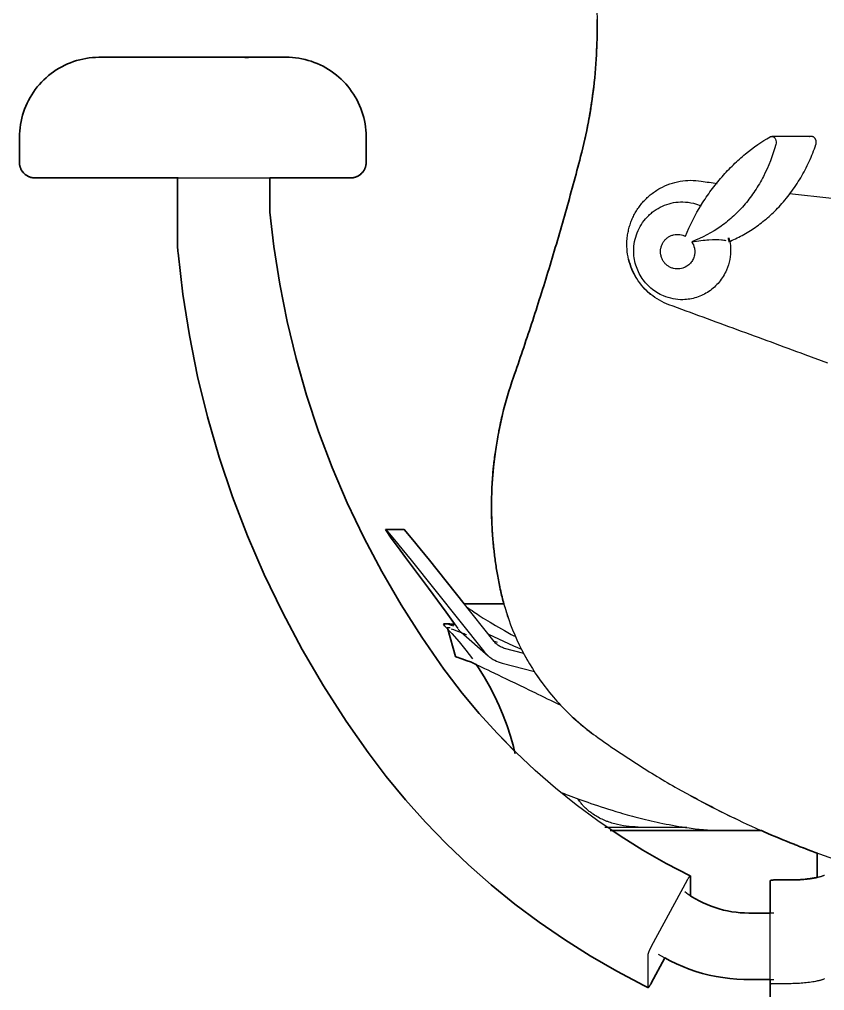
# Model space of a CAD drawing. Header units: millimetres. Extents: x 0 to 2114, y 0 to 2343.
# Drawn here: x 71.3 to 354.2, y 362.8 to 704.3 of the extents above; entities that cross this region are included whole.
import ezdxf

# ---------------------------------------------------------------- set-up
doc = ezdxf.new("R2010")
doc.units = ezdxf.units.MM
doc.layers.add('Blocks', color=7, linetype='Continuous')
doc.layers.add('Blocks$Inner', color=7, linetype='Continuous', lineweight=25, true_color=0x007f00)
doc.layers.add('Blocks$Outline', color=7, linetype='Continuous', lineweight=35, true_color=0xff3f3f)

# ---------------------------------------------------------------- blocks, each defined once
blk = doc.blocks.new('Mirra 2 Office Chair Back')
at = {"layer": 'Blocks$Inner'}
for p, q in [((147.1, 691.04), (147.06, 691.04)), ((349.48, 663.2), (335.65, 663.2)), ((355.3, 583.5), (347.43, 586.39)), ((241.75, 498.84), (227.53, 498.84)), ((222.53, 491.77), (220.73, 491.77)), ((226.45, 488.8), (235.95, 480.54)), ((248.54, 481.38), (241.75, 483.14)), ((277.04, 420.31), (305.84, 420.31)), ((351.56, 411.19), (351.56, 402.58)), ((305.89, 401.58), (293.29, 378.32)), ((307.05, 396.14), (307.05, 402.99)), ((335.12, 401.39), (335.12, 392.34)), ((336.39, 401.68), (341.87, 401.68)), ((292.12, 375.42), (292.12, 363.97)), ((341.87, 365.21), (336.39, 365.21))]:
    blk.add_line(p, q, dxfattribs=at)
for points in [[(114.44, 691.04), (110.48, 691.04), (107.11, 691.04), (104.35, 691.04), (102.2, 691.04), (100.66, 691.04), (99.74, 691.04), (99.43, 691.04), (99.13, 691.04), (98, 691), (96.88, 690.92), (95.76, 690.8), (94.64, 690.63), (93.54, 690.42), (92.44, 690.16), (91.35, 689.86), (90.28, 689.51), (89.22, 689.12), (88.18, 688.69), (87.16, 688.22), (86.15, 687.71), (85.17, 687.16), (84.21, 686.57), (83.27, 685.94), (82.36, 685.28), (81.48, 684.58), (80.62, 683.84), (79.8, 683.07), (79.01, 682.27), (78.25, 681.44), (77.52, 680.58), (76.83, 679.69), (76.18, 678.77), (75.56, 677.83), (74.98, 676.86), (74.44, 675.87), (73.94, 674.86), (73.48, 673.83), (73.06, 672.79), (72.68, 671.73), (72.35, 670.65), (72.06, 669.56), (71.82, 668.46), (71.61, 667.35), (71.46, 666.23), (71.34, 665.11), (71.28, 663.99), (71.25, 662.86), (71.25, 654.1), (71.25, 654.04), (71.26, 653.82), (71.28, 653.6), (71.3, 653.38), (71.33, 653.16), (71.38, 652.94), (71.43, 652.73), (71.49, 652.52), (71.55, 652.31), (71.63, 652.1), (71.71, 651.9), (71.8, 651.7), (71.9, 651.5), (72.01, 651.31), (72.13, 651.12), (72.25, 650.94), (72.38, 650.76), (72.52, 650.59), (72.66, 650.42), (72.81, 650.26), (72.97, 650.1), (73.13, 649.95), (73.3, 649.81), (73.47, 649.68), (73.65, 649.55), (73.84, 649.43), (74.03, 649.31), (74.22, 649.21), (74.42, 649.11), (74.62, 649.02), (74.82, 648.94), (75.03, 648.87), (75.24, 648.8), (75.45, 648.74), (75.67, 648.7), (75.89, 648.66), (76.11, 648.63), (76.32, 648.6), (76.54, 648.59), (76.78, 648.59), (77.23, 648.59), (78.33, 648.59), (80.08, 648.59), (82.48, 648.59), (84.78, 648.59)], [(76.76, 648.59), (77.09, 648.59), (78.07, 648.59), (79.7, 648.59), (80.53, 648.59), (80.8, 648.59), (81.13, 648.59), (81.54, 648.59), (82.01, 648.59), (82.55, 648.59), (83.16, 648.59), (83.83, 648.59), (84.57, 648.59), (85.36, 648.59), (86.22, 648.59), (87.14, 648.59), (88.11, 648.59), (89.15, 648.59), (90.24, 648.59), (91.38, 648.59), (92.57, 648.59), (93.81, 648.59), (95.1, 648.59), (96.44, 648.59), (97.82, 648.59), (99.24, 648.59), (100.7, 648.59), (102.2, 648.59), (103.73, 648.59), (105.29, 648.59), (106.51, 648.59), (110.47, 648.59), (114.48, 648.59), (118.55, 648.59), (122.67, 648.59), (126.83, 648.59), (131.03, 648.59), (135.25, 648.59), (139.49, 648.59), (143.3, 648.59), (144.99, 648.59), (146.68, 648.59), (148.37, 648.59), (150.05, 648.59), (151.73, 648.59), (153.39, 648.59), (155.04, 648.59), (156.68, 648.59), (158.3, 648.59), (159.9, 648.59), (161.47, 648.59), (163.02, 648.59), (164.54, 648.59), (166.03, 648.59), (167.49, 648.59), (168.91, 648.59), (170.29, 648.59), (171.64, 648.59), (172.94, 648.59), (174.19, 648.59), (175.41, 648.59), (176.57, 648.59), (177.68, 648.59), (178.74, 648.59), (179.75, 648.59), (180.7, 648.59), (181.6, 648.59), (182.44, 648.59), (183.22, 648.59), (183.94, 648.59), (184.59, 648.59), (185.19, 648.59), (185.72, 648.59), (186.18, 648.59), (186.58, 648.59), (186.92, 648.59), (187.19, 648.59), (187.39, 648.59), (187.52, 648.59), (187.6, 648.59), (187.65, 648.59), (187.88, 648.59), (188.1, 648.61), (188.31, 648.63), (188.53, 648.67), (188.75, 648.71), (188.96, 648.76), (189.18, 648.82), (189.39, 648.88), (189.59, 648.96), (189.8, 649.04), (190, 649.14), (190.19, 649.24), (190.39, 649.34), (190.57, 649.46), (190.76, 649.58), (190.93, 649.71), (191.11, 649.85), (191.27, 649.99), (191.44, 650.14), (191.59, 650.3), (191.74, 650.46), (191.88, 650.63), (192.02, 650.81), (192.14, 650.98), (192.26, 651.17), (192.38, 651.36), (192.48, 651.55), (192.58, 651.75), (192.67, 651.95), (192.75, 652.16), (192.83, 652.36), (192.89, 652.57), (192.95, 652.79), (193, 653), (193.04, 653.22), (193.07, 653.44), (193.09, 653.66), (193.1, 653.88), (193.11, 654.1), (193.11, 662.86), (193.11, 663.17), (193.07, 664.29), (192.99, 665.42), (192.87, 666.54), (192.7, 667.65), (192.48, 668.76), (192.23, 669.85), (191.92, 670.94), (191.58, 672.01), (191.19, 673.07), (190.76, 674.11), (190.29, 675.14), (189.78, 676.14), (189.23, 677.13), (188.64, 678.09), (188.01, 679.02), (187.35, 679.93), (186.65, 680.81), (185.91, 681.67), (185.14, 682.49), (184.34, 683.29), (183.51, 684.05), (182.65, 684.77), (181.76, 685.46), (180.84, 686.12), (179.9, 686.74), (178.93, 687.31), (177.94, 687.86), (176.93, 688.36), (175.9, 688.81), (174.86, 689.23), (173.79, 689.61), (172.72, 689.94), (171.63, 690.23), (170.53, 690.48), (169.42, 690.68), (168.3, 690.84), (167.18, 690.95), (166.06, 691.02), (164.93, 691.04), (164.87, 691.04), (164.79, 691.04), (164.68, 691.04), (164.54, 691.04), (164.37, 691.04), (164.17, 691.04), (163.93, 691.04), (163.67, 691.04), (163.38, 691.04), (163.06, 691.04), (162.72, 691.04), (162.34, 691.04), (161.94, 691.04), (161.51, 691.04), (161.05, 691.04), (160.57, 691.04), (160.07, 691.04), (159.54, 691.04), (158.99, 691.04), (158.42, 691.04), (157.82, 691.04), (157.21, 691.04), (156.58, 691.04), (155.93, 691.04), (155.26, 691.04), (154.58, 691.04), (153.88, 691.04), (153.17, 691.04), (152.44, 691.04), (151.71, 691.04), (150.96, 691.04), (150.21, 691.04), (149.44, 691.04), (148.67, 691.04), (147.9, 691.04), (147.13, 691.04), (147.06, 691.04), (146.98, 691.04), (146.88, 691.04), (146.76, 691.04), (146.61, 691.04), (146.43, 691.04), (146.23, 691.04), (146, 691.04), (145.75, 691.04), (145.48, 691.04), (145.18, 691.04), (144.86, 691.04), (144.52, 691.04)], [(151.62, 690.68), (150.5, 690.84), (149.38, 690.95), (148.26, 691.02), (147.13, 691.04), (146.34, 691.04), (145.56, 691.04), (144.77, 691.04), (144.4, 691.04), (141.05, 691.04), (137.71, 691.04), (134.38, 691.04), (131.08, 691.04), (127.81, 691.04), (124.57, 691.04), (121.37, 691.04), (118.21, 691.04), (115.43, 691.04), (114.67, 691.04), (113.92, 691.04), (113.19, 691.04), (112.48, 691.04), (111.79, 691.04), (111.11, 691.04), (110.45, 691.04), (109.82, 691.04), (109.21, 691.04), (108.62, 691.04), (108.05, 691.04), (107.51, 691.04), (107, 691.04), (106.51, 691.04), (106.05, 691.04), (105.61, 691.04), (105.21, 691.04), (104.83, 691.04), (104.49, 691.04), (104.18, 691.04), (103.89, 691.04), (103.64, 691.04), (103.42, 691.04), (103.23, 691.04), (103.08, 691.04), (102.98, 691.04), (101.2, 691.04), (100.03, 691.04), (99.48, 691.04), (99.43, 691.04)], [(161.81, 691.04), (162.6, 691.04), (163.29, 691.04), (163.86, 691.04), (164.32, 691.04), (164.67, 691.04), (164.89, 691.04), (164.93, 691.04)], [(126.61, 648.59), (125.07, 648.59), (123.53, 648.59), (122.01, 648.59), (120.5, 648.59), (119.01, 648.59), (117.53, 648.59), (116.08, 648.59), (114.65, 648.59), (113.25, 648.59), (111.87, 648.59), (110.53, 648.59), (109.22, 648.59), (107.94, 648.59), (106.7, 648.59), (105.5, 648.59)], [(126.77, 648.59), (126.77, 638.1), (126.77, 626.65), (126.81, 624.7), (126.93, 622.76), (126.98, 622.23), (128.67, 607.67), (130.97, 593.18), (133.88, 578.79), (137.38, 564.52), (141.48, 550.4), (146.16, 536.45), (151.43, 522.69), (157.27, 509.14), (163.66, 495.83), (170.61, 482.77), (178.1, 469.99), (186.12, 457.5), (193.8, 446.51), (200.18, 438.08), (206.91, 429.9), (213.98, 421.99), (221.38, 414.35), (229.08, 407), (237.09, 399.95), (245.38, 393.22), (253.95, 386.8), (262.78, 380.72), (271.86, 374.99), (281.17, 369.6), (290.7, 364.58), (292.16, 363.85)], [(307.01, 403.11), (298.59, 407.49), (290.36, 412.18), (282.34, 417.19), (274.53, 422.5), (266.94, 428.1), (259.6, 433.99), (252.51, 440.15), (245.69, 446.58), (239.14, 453.26), (232.87, 460.19), (226.9, 467.36), (221.24, 474.74), (220.41, 475.88), (212.65, 487.04), (205.36, 498.49), (198.56, 510.2), (192.25, 522.16), (186.45, 534.36), (181.17, 546.77), (176.41, 559.37), (172.18, 572.14), (168.48, 585.06), (165.33, 598.11), (162.73, 611.28), (160.68, 624.53), (159.31, 636.54), (159.26, 637.23), (159.23, 637.91), (159.23, 638.1), (159.23, 648.59)], [(185.38, 648.59), (186.14, 648.59), (186.75, 648.59), (187.21, 648.59), (187.52, 648.59), (187.56, 648.59), (187.6, 648.59)], [(238.12, 485.55), (215.31, 514.17), (212.12, 518.16), (209.52, 521.35), (207.64, 523.59), (206.55, 524.8), (206.3, 525), (199.87, 525), (201.91, 521.91), (204.1, 518.91), (206.97, 515.08), (215.02, 504.32), (221.22, 495.87), (225.31, 490.08)], [(199.87, 524.92), (200.12, 524.8), (201.21, 523.59), (203.09, 521.35), (205.69, 518.16), (208.88, 514.17), (234.31, 482.25)], [(220.49, 491.27), (220.66, 491.09), (223.27, 488.33), (225.78, 485.47), (228.16, 482.51), (230.43, 479.46)], [(222.6, 490.39), (221.62, 490.39), (224.54, 480.23)], [(236.05, 488.12), (244.93, 484.03), (247.74, 482.85)], [(245.5, 446.06), (244.87, 448.66), (243.83, 452.31), (242.64, 455.92), (241.3, 459.48), (239.83, 462.98), (238.22, 466.42), (236.47, 469.8), (234.58, 473.1), (232.57, 476.32), (231.77, 477.49)], [(240.85, 477.93), (252.26, 474.97)], [(318.71, 419.04), (328.7, 419.04), (278.9, 419.04), (280.89, 419.04), (283.3, 419.04), (286.01, 419.04)], [(318.71, 419.04), (319.74, 419.04), (320.81, 419.04), (321.92, 419.04), (323.06, 419.04), (324.24, 419.04), (325.45, 419.04), (326.7, 419.04), (327.97, 419.04), (329.27, 419.04), (330.6, 419.04), (331.99, 419.04)], [(335.12, 355.87), (335.12, 364.93), (335.12, 372.31), (335.12, 401.39)], [(336.39, 390.04), (327.6, 390.04), (326.09, 390.07), (324.59, 390.16), (323.09, 390.32), (321.59, 390.53), (320.11, 390.8), (318.64, 391.12), (317.18, 391.51), (315.74, 391.96), (314.32, 392.46), (312.92, 393.02), (311.54, 393.63), (310.19, 394.3), (308.87, 395.03), (307.58, 395.8), (306.31, 396.63), (305.09, 397.5)], [(293.29, 365.38), (298.18, 374.41)], [(295.68, 375.65), (297.79, 374.41), (299.94, 373.26), (302.14, 372.2), (304.39, 371.23), (306.66, 370.34), (308.98, 369.55), (311.32, 368.85), (313.69, 368.25), (316.08, 367.74), (318.48, 367.33), (320.91, 367.01), (323.34, 366.79), (325.78, 366.67), (327.6, 366.64), (336.39, 366.64)]]:
    blk.add_lwpolyline(points, dxfattribs=at)
blk.add_polyline3d([(127.09, 648.59, 0), (118.68, 648.59, 0), (103.01, 648.59, 0), (106.52, 648.59, 0), (116.83, 648.59, 0), (144.57, 648.59, 0), (154.51, 648.59, 0)], dxfattribs=at)
for points in [[(260.2, 771.27), (263.26, 763.97), (268.4, 749.09), (273.15, 725.82), (274.8, 702.13), (273.82, 686.38), (272.81, 678.49)], [(274.26, 704.34), (274.3, 701.65), (274.28, 698.95), (274.21, 696.25)], [(274.11, 693.63), (274.25, 696.93), (274.31, 700.22), (274.27, 703.52)], [(271.91, 672.32), (272.32, 674.78), (272.67, 677.25), (272.97, 679.7)], [(273.06, 680.45), (272.82, 678.42), (272.55, 676.39), (272.24, 674.36)], [(272.81, 678.49), (272.34, 674.77), (271.15, 667.31), (269.45, 659.82), (268.48, 656.08)], [(271.22, 668.34), (270.45, 664.26), (269.54, 660.16), (268.48, 656.08)], [(268.48, 656.08), (266.77, 649.51), (263.22, 636.4), (257.43, 616.66), (251.28, 597.21), (247.03, 584.66), (244.87, 578.47)], [(310.78, 647.49), (312.68, 647.19), (314.58, 646.9), (316.47, 646.62)], [(341.84, 643.17), (347.55, 642.47), (353.24, 641.82), (358.91, 641.22)], [(304.44, 628.44), (304.58, 628.39), (304.87, 628.28), (305.15, 628.15), (305.28, 628.08)], [(320.29, 627.49), (320.42, 627.05), (320.52, 626.6), (320.61, 626.14)], [(285.34, 620.02), (285.9, 617.64), (286.85, 615.33), (288.16, 613.23)], [(290.39, 610.25), (291.21, 609.32), (292.11, 608.45), (293.07, 607.67)], [(304.44, 605.77), (303.26, 605.75), (300.94, 605.95), (298.73, 606.63), (297.64, 607.08)], [(347.43, 586.39), (339.49, 589.31), (323.57, 595.16), (307.55, 601.05), (299.53, 604)], [(244.87, 578.47), (243.35, 574.11), (240.79, 565.38), (239.14, 556.71), (238.53, 552.4)], [(240.08, 561.22), (239.86, 560.22), (239.67, 559.22), (239.48, 558.21)], [(239.69, 559.29), (239.92, 560.48), (240.16, 561.66), (240.43, 562.85)], [(238.53, 552.4), (237.84, 547.59), (236.98, 537.92), (237.23, 523.21), (238.46, 513.42), (239.34, 508.51)], [(237.49, 542.63), (237.6, 544.19), (237.73, 545.76), (237.9, 547.32)], [(237.9, 547.32), (237.98, 548.11), (238.07, 548.9), (238.17, 549.69)], [(237.6, 544.07), (237.54, 543.32), (237.48, 542.57), (237.43, 541.81)], [(237.72, 545.5), (237.68, 545.03), (237.64, 544.55), (237.6, 544.07)], [(239.34, 508.51), (239.66, 506.77), (240, 505.04), (240.38, 503.31)], [(239.34, 508.51), (239.52, 507.49), (239.91, 505.46), (240.35, 503.44), (240.58, 502.44)], [(240.38, 503.31), (240.42, 503.16), (240.45, 503.02), (240.48, 502.87)], [(240.58, 502.44), (241.71, 497.46), (244.88, 487.7), (252.15, 474.19), (261.77, 462.15), (269.59, 455.35), (273.79, 452.33)], [(240.58, 502.44), (240.67, 502.03), (240.86, 501.21), (241.07, 500.4), (241.17, 499.99)], [(241.17, 499.99), (241.78, 497.63), (242.49, 495.3), (243.31, 493)], [(228.45, 497.6), (229.2, 497.16), (230.06, 496.6), (231.05, 495.92)], [(231.05, 495.92), (232.47, 494.94), (236.26, 492.53), (241.98, 489.23), (245.29, 487.38)], [(223.95, 490.96), (222.77, 491.36), (220.95, 491.87), (220.35, 491.77), (220.34, 491.58)], [(220.34, 491.58), (220.38, 491.43), (220.4, 491.39), (220.49, 491.27)], [(224.35, 491.44), (223.74, 491.57), (223.35, 491.66), (222.53, 491.77)], [(226.87, 488.51), (225.26, 489.12), (224.02, 489.58), (223.15, 489.9)], [(226.86, 488.47), (226.55, 488.71), (226, 489.19), (225.58, 489.68), (225.41, 489.93)], [(228.34, 487.91), (228.07, 488.02), (227.57, 488.24), (227.1, 488.43), (226.87, 488.51)], [(239.24, 485.18), (238.78, 485.35), (238.33, 485.52), (237.9, 485.68)], [(246.06, 486.16), (247.16, 483.73), (248.38, 481.35), (249.71, 479.03)], [(224.54, 480.23), (224.68, 480.22), (225.68, 479.89), (228.15, 478.97), (229.75, 478.37)], [(229.75, 478.37), (229.97, 478.28), (230.45, 478.09), (230.96, 477.87), (231.22, 477.75)], [(253.25, 473.38), (255, 470.82), (256.89, 468.36), (258.91, 466)], [(262.57, 461.99), (266.01, 458.46), (269.77, 455.22), (273.79, 452.33)], [(273.79, 452.33), (278.53, 448.92), (288.08, 442.45), (297.73, 436.62), (302.57, 433.86)], [(302.57, 433.86), (310.48, 429.36), (326.75, 420.98), (352.24, 410.48), (370.1, 404.86), (379.19, 402.44)], [(306.6, 419.97), (308.42, 419.7), (312.25, 419.27), (316.49, 419.08), (318.71, 419.04)], [(345.09, 413.6), (346.41, 413.08), (347.74, 412.57), (349.07, 412.08)]]:
    blk.add_open_spline(points, degree=3, dxfattribs=at)
for points, knots in [([(305.28, 628.08), (306.89, 631.96), (309.72, 637.56), (313.75, 643.5), (316.23, 646.71), (318.15, 649), (320.13, 651.2), (322.88, 653.97), (327.82, 658.4), (332.14, 661.4), (335.04, 663.03)], [3, 3, 3, 3, 3.25, 3.375, 3.4375, 3.5, 3.5625, 3.625, 3.75, 4, 4, 4, 4]), ([(335.04, 663.03), (335.15, 663.09), (335.38, 663.19), (335.75, 663.21), (336.11, 663.13), (336.44, 662.93), (336.73, 662.63), (337.05, 662.12), (337.26, 661.31), (337.19, 660.63), (337.1, 660.32)], [4, 4, 4, 4, 4.1, 4.2, 4.3, 4.4, 4.5, 4.6, 4.8, 5, 5, 5, 5]), ([(337.1, 660.32), (335.99, 656.41), (333.76, 650.78), (330.32, 644.86), (328.1, 641.68), (326.3, 639.42), (324.37, 637.27), (321.64, 634.57), (316.43, 630.31), (311.22, 627.53), (307.52, 626.11)], [5, 5, 5, 5, 5.25, 5.375, 5.4375, 5.5, 5.5625, 5.625, 5.75, 6, 6, 6, 6]), ([(299.53, 604), (297.2, 604.85), (292.85, 607.32), (287.85, 612.96), (285.44, 618.71), (284.7, 623.56), (284.73, 626.62), (285.05, 629.03), (285.43, 630.81), (285.95, 632.56), (286.62, 634.26), (287.42, 635.9), (288.35, 637.47), (289.41, 638.97), (290.59, 640.38), (291.89, 641.7), (293.29, 642.91), (294.8, 644), (296.92, 645.29), (299.79, 646.58), (304.65, 647.84), (308.37, 647.86), (310.78, 647.49)], [9.390422, 9.390422, 9.390422, 9.390422, 9.501533, 9.612644, 9.723756, 9.779311, 9.834867, 9.862644, 9.890422, 9.9182, 9.945978, 9.973756, 10.001533, 10.029311, 10.057089, 10.084867, 10.112644, 10.140422, 10.1682, 10.223756, 10.279311, 10.390422, 10.390422, 10.390422, 10.390422]), ([(297.64, 607.08), (295.98, 607.79), (293.02, 609.6), (289.52, 613.66), (287.44, 618.54), (286.96, 623.13), (287.52, 627.03), (288.56, 630.1), (290.19, 632.99), (291.98, 635.06), (293.65, 636.54), (295.42, 637.8), (298.97, 639.62), (302.17, 640.2), (304.44, 640.17)], [2, 2, 2, 2, 2.111111, 2.222222, 2.333333, 2.444444, 2.513889, 2.583333, 2.652778, 2.722222, 2.756944, 2.791667, 2.861111, 3, 3, 3, 3]), ([(304.44, 640.17), (305.71, 640.14), (307.9, 639.87), (309.98, 639.17), (310.85, 638.8)], [3, 3, 3, 3, 3.2, 3.355465, 3.355465, 3.355465, 3.355465]), ([(304.44, 616.89), (303.71, 616.65), (302.63, 616.49), (301.14, 616.7), (300.07, 617.06), (299.08, 617.64), (298.2, 618.39), (297.49, 619.32), (296.95, 620.36), (296.63, 621.49), (296.51, 622.67), (296.63, 623.84), (296.95, 624.98), (297.5, 626.02), (298.21, 626.94), (299.09, 627.69), (300.07, 628.27), (301.15, 628.62), (302.64, 628.84), (303.71, 628.68), (304.44, 628.44)], [1, 1, 1, 1, 1.1, 1.15, 1.2, 1.25, 1.3, 1.35, 1.4, 1.45, 1.5, 1.55, 1.6, 1.65, 1.7, 1.75, 1.8, 1.85, 1.9, 2, 2, 2, 2]), ([(320.6, 627.54), (320.92, 626.32), (321.31, 623.78), (321.02, 619.88), (319.77, 615.79), (317.35, 611.83), (313.7, 608.5), (309.26, 606.33), (306.08, 605.81), (304.44, 605.77)], [0.1111111, 0.1111111, 0.1111111, 0.1111111, 0.2222222, 0.3333333, 0.4444444, 0.5833333, 0.7222222, 0.8611111, 1, 1, 1, 1]), ([(307.52, 626.11), (307.99, 625.43), (308.38, 624.5), (308.58, 623.28), (308.62, 622.47), (308.53, 621.58), (308.27, 620.66), (307.85, 619.67), (306.77, 618.12), (305.45, 617.24), (304.44, 616.89)], [0, 0, 0, 0, 0.214286, 0.267857, 0.321429, 0.428571, 0.5, 0.571429, 0.714286, 1, 1, 1, 1]), ([(307.52, 626.11), (308.67, 626.3), (310.82, 626.63), (314.53, 626.99), (317.49, 626.98), (319.05, 626.7), (319.5, 626.58)], [6, 6, 6, 6, 6.1666667, 6.3333333, 6.6666667, 6.8333333, 6.8333333, 6.8333333, 6.8333333]), ([(237.24, 528), (237.19, 529.57), (237.14, 532.01), (237.16, 534.44), (237.17, 535.31)], [-0.4401786, -0.4401786, -0.4401786, -0.4401786, -0.3333333, -0.2741913, -0.2741913, -0.2741913, -0.2741913]), ([(238.57, 513.29), (238.34, 514.86), (238.03, 517.3), (237.79, 519.74), (237.71, 520.62)], [0.2267463, 0.2267463, 0.2267463, 0.2267463, 0.3333333, 0.3928351, 0.3928351, 0.3928351, 0.3928351]), ([(241.75, 483.14), (241.24, 483.29), (240.53, 483.56), (239.67, 484.08), (238.9, 484.67), (238.41, 485.18), (238.12, 485.55)], [7.01545, 7.01545, 7.01545, 7.01545, 7.348784, 7.51545, 7.682117, 8.01545, 8.01545, 8.01545, 8.01545]), ([(234.31, 482.25), (234.83, 481.58), (235.72, 480.68), (237.12, 479.61), (238.65, 478.68), (239.93, 478.18), (240.85, 477.93)], [45.812536, 45.812536, 45.812536, 45.812536, 46.14587, 46.312536, 46.479203, 46.812536, 46.812536, 46.812536, 46.812536]), ([(231.22, 477.75), (233.17, 476.87), (238.68, 474.23), (249.75, 468.82), (258.22, 464.73), (261.48, 463.17)], [13.5484014, 13.5484014, 13.5484014, 13.5484014, 13.8484014, 14.1484014, 14.3168171, 14.3168171, 14.3168171, 14.3168171]), ([(261.37, 432.57), (262.24, 432.23), (265.33, 431.05), (271.73, 428.7), (278.53, 426.5), (282.3, 425.36)], [-0.6069782, -0.6069782, -0.6069782, -0.6069782, -0.5, -0.25, 0, 0, 0, 0]), ([(324.63, 422.4), (323.71, 422.83), (317.73, 425.69), (311.85, 428.72), (306.96, 431.41)], [0.7740056, 0.7740056, 0.7740056, 0.7740056, 0.8, 0.9428093, 0.9428093, 0.9428093, 0.9428093]), ([(288.67, 420.31), (285.87, 420.3), (282.45, 420.75), (278.78, 421.89), (277.5, 422.39), (276.22, 422.93), (274.65, 423.7), (273.29, 424.54), (272.36, 425.2), (271.62, 425.75), (270.73, 426.47), (269.74, 427.4), (268.86, 428.38), (268.17, 429.3), (267.77, 429.91), (267.62, 430.15)], [-1, -1, -1, -1, -0.8333333, -0.7916667, -0.7708333, -0.75, -0.7083333, -0.6666667, -0.6527778, -0.6388889, -0.6111111, -0.5833333, -0.5555556, -0.5277778, -0.5089649, -0.5089649, -0.5089649, -0.5089649]), ([(282.3, 425.36), (284.53, 424.68), (288.1, 423.71), (293.25, 422.46), (298.74, 421.27), (303.34, 420.47), (306.6, 419.97)], [0, 0, 0, 0, 0.333333, 0.5, 0.666667, 1, 1, 1, 1]), ([(348.45, 412.31), (346.79, 412.93), (341.58, 414.95), (336.44, 417.09), (332.97, 418.61)], [0.5551551, 0.5551551, 0.5551551, 0.5551551, 0.6, 0.6963289, 0.6963289, 0.6963289, 0.6963289])]:
    blk.add_open_spline(points, degree=3, knots=knots, dxfattribs=at)
for points, weights, knots in [([(351.18, 660.32), (351.31, 660.69), (351.31, 661.09), (351.31, 663.2), (349.48, 663.2), (349.11, 663.2), (348.77, 663.03)], [0.890091673192, 0.926703288748, 1, 0.707106781187, 1, 0.922003226151, 0.885547166393], [0.815565, 0.815565, 0.815565, 1.208658, 1.208658, 2.779454, 2.779454, 3.197753, 3.197753, 3.197753]), ([(293.29, 378.32), (293.13, 378.03), (292.98, 377.73), (292.12, 375.99), (292.12, 375.42)], [0.914032010037, 0.947664435424, 1, 0.759442345763, 0.914032010037], [34.373389, 34.373389, 34.373389, 34.654067, 34.654067, 35.944186, 35.944186, 35.944186])]:
    blk.add_rational_spline(points, weights, degree=2, knots=knots, dxfattribs=at)
for points, weights in [([(320.61, 626.14), (342.58, 635.28), (351.18, 660.32)], [0.896085121521, 0.814132122171, 0.890091673192]), ([(307.01, 403.11), (306.78, 403.23), (305.89, 401.58)], [1, 0.759442345763, 0.914032010037]), ([(307.05, 402.99), (307.05, 403.09), (307.01, 403.11)], [0.914032010037, 0.947173050247, 0.998474699221]), ([(341.87, 401.68), (350.39, 401.68), (354.2, 403.4)], [1, 0.796215406259, 0.876002831115]), ([(335.12, 401.39), (335.12, 401.68), (336.39, 401.68)], [1, 0.707106781187, 1]), ([(335.12, 392.34), (335.12, 392.27), (335.19, 392.21)], [1, 0.953544564117, 0.921825608183]), ([(354.2, 366.93), (350.39, 365.21), (341.87, 365.21)], [0.876002831115, 0.796215406259, 1]), ([(292.12, 363.97), (292.12, 363.87), (292.16, 363.85)], [0.914032010037, 0.947226700443, 0.998640845613]), ([(292.16, 363.85), (292.4, 363.73), (293.29, 365.38)], [0.999660206408, 0.759551590016, 0.914032010037]), ([(336.39, 365.21), (335.12, 365.21), (335.12, 364.93)], [1, 0.707106781187, 1])]:
    blk.add_rational_spline(points, weights, degree=2, dxfattribs=at)
at = {"layer": 'Blocks$Outline'}
for points in [[(92.44, 690.16), (91.35, 689.86)], [(93.54, 690.42), (92.44, 690.16)], [(94.64, 690.63), (93.54, 690.42)], [(95.76, 690.8), (94.64, 690.63)], [(96.88, 690.92), (95.76, 690.8)], [(98, 691), (96.88, 690.92)], [(99.13, 691.04), (98, 691)], [(99.43, 691.04), (99.13, 691.04)], [(99.74, 691.04), (99.43, 691.04)], [(100.66, 691.04), (99.74, 691.04)], [(102.2, 691.04), (100.66, 691.04)], [(104.35, 691.04), (102.2, 691.04)], [(107.11, 691.04), (104.35, 691.04)], [(110.48, 691.04), (107.11, 691.04)], [(114.44, 691.04), (110.48, 691.04)], [(114.67, 691.04), (114.44, 691.04)], [(115.43, 691.04), (114.67, 691.04)], [(118.21, 691.04), (115.43, 691.04)], [(121.37, 691.04), (118.21, 691.04)], [(124.57, 691.04), (121.37, 691.04)], [(127.81, 691.04), (124.57, 691.04)], [(131.08, 691.04), (127.81, 691.04)], [(134.38, 691.04), (131.08, 691.04)], [(137.71, 691.04), (134.38, 691.04)], [(141.05, 691.04), (137.71, 691.04)], [(144.4, 691.04), (141.05, 691.04)], [(144.52, 691.04), (144.4, 691.04)], [(144.86, 691.04), (144.52, 691.04)], [(145.18, 691.04), (144.86, 691.04)], [(145.48, 691.04), (145.18, 691.04)], [(145.75, 691.04), (145.48, 691.04)], [(146, 691.04), (145.75, 691.04)], [(146.23, 691.04), (146, 691.04)], [(146.43, 691.04), (146.23, 691.04)], [(146.61, 691.04), (146.43, 691.04)], [(146.76, 691.04), (146.61, 691.04)], [(146.88, 691.04), (146.76, 691.04)], [(146.98, 691.04), (146.88, 691.04)], [(147.06, 691.04), (146.98, 691.04)], [(147.13, 691.04), (147.06, 691.04)], [(147.9, 691.04), (147.13, 691.04)], [(148.67, 691.04), (147.9, 691.04)], [(149.44, 691.04), (148.67, 691.04)], [(150.21, 691.04), (149.44, 691.04)], [(150.96, 691.04), (150.21, 691.04)], [(151.71, 691.04), (150.96, 691.04)], [(152.44, 691.04), (151.71, 691.04)], [(153.17, 691.04), (152.44, 691.04)], [(153.88, 691.04), (153.17, 691.04)], [(154.58, 691.04), (153.88, 691.04)], [(155.26, 691.04), (154.58, 691.04)], [(155.93, 691.04), (155.26, 691.04)], [(156.58, 691.04), (155.93, 691.04)], [(157.21, 691.04), (156.58, 691.04)], [(157.82, 691.04), (157.21, 691.04)], [(158.42, 691.04), (157.82, 691.04)], [(158.99, 691.04), (158.42, 691.04)], [(159.54, 691.04), (158.99, 691.04)], [(160.07, 691.04), (159.54, 691.04)], [(160.57, 691.04), (160.07, 691.04)], [(161.05, 691.04), (160.57, 691.04)], [(161.51, 691.04), (161.05, 691.04)], [(161.94, 691.04), (161.51, 691.04)], [(162.34, 691.04), (161.94, 691.04)], [(162.72, 691.04), (162.34, 691.04)], [(163.06, 691.04), (162.72, 691.04)], [(163.38, 691.04), (163.06, 691.04)], [(163.67, 691.04), (163.38, 691.04)], [(163.93, 691.04), (163.67, 691.04)], [(164.17, 691.04), (163.93, 691.04)], [(164.37, 691.04), (164.17, 691.04)], [(164.54, 691.04), (164.37, 691.04)], [(164.68, 691.04), (164.54, 691.04)], [(164.79, 691.04), (164.68, 691.04)], [(164.87, 691.04), (164.79, 691.04)], [(164.93, 691.04), (164.87, 691.04)], [(166.06, 691.02), (164.93, 691.04)], [(167.18, 690.95), (166.06, 691.02)], [(168.3, 690.84), (167.18, 690.95)], [(169.42, 690.68), (168.3, 690.84)], [(170.53, 690.48), (169.42, 690.68)], [(171.63, 690.23), (170.53, 690.48)], [(172.72, 689.94), (171.63, 690.23)], [(84.21, 686.57), (83.27, 685.94)], [(85.17, 687.16), (84.21, 686.57)], [(86.15, 687.71), (85.17, 687.16)], [(87.16, 688.22), (86.15, 687.71)], [(88.18, 688.69), (87.16, 688.22)], [(89.22, 689.12), (88.18, 688.69)], [(90.28, 689.51), (89.22, 689.12)], [(91.35, 689.86), (90.28, 689.51)], [(173.79, 689.61), (172.72, 689.94)], [(174.86, 689.23), (173.79, 689.61)], [(175.9, 688.81), (174.86, 689.23)], [(176.93, 688.36), (175.9, 688.81)], [(177.94, 687.86), (176.93, 688.36)], [(178.93, 687.31), (177.94, 687.86)], [(179.9, 686.74), (178.93, 687.31)], [(180.84, 686.12), (179.9, 686.74)], [(80.62, 683.84), (79.8, 683.07)], [(81.48, 684.58), (80.62, 683.84)], [(82.36, 685.28), (81.48, 684.58)], [(83.27, 685.94), (82.36, 685.28)], [(181.76, 685.46), (180.84, 686.12)], [(182.65, 684.77), (181.76, 685.46)], [(183.51, 684.05), (182.65, 684.77)], [(184.34, 683.29), (183.51, 684.05)], [(185.14, 682.49), (184.34, 683.29)], [(77.52, 680.58), (76.83, 679.69)], [(78.25, 681.44), (77.52, 680.58)], [(79.01, 682.27), (78.25, 681.44)], [(79.8, 683.07), (79.01, 682.27)], [(185.91, 681.67), (185.14, 682.49)], [(186.65, 680.81), (185.91, 681.67)], [(187.35, 679.93), (186.65, 680.81)], [(188.01, 679.02), (187.35, 679.93)], [(74.98, 676.86), (74.44, 675.87)], [(75.56, 677.83), (74.98, 676.86)], [(76.18, 678.77), (75.56, 677.83)], [(76.83, 679.69), (76.18, 678.77)], [(188.64, 678.09), (188.01, 679.02)], [(189.23, 677.13), (188.64, 678.09)], [(189.78, 676.14), (189.23, 677.13)], [(73.48, 673.83), (73.06, 672.79)], [(73.94, 674.86), (73.48, 673.83)], [(74.44, 675.87), (73.94, 674.86)], [(190.29, 675.14), (189.78, 676.14)], [(190.76, 674.11), (190.29, 675.14)], [(191.19, 673.07), (190.76, 674.11)], [(191.58, 672.01), (191.19, 673.07)], [(72.06, 669.56), (71.82, 668.46)], [(72.35, 670.65), (72.06, 669.56)], [(72.68, 671.73), (72.35, 670.65)], [(73.06, 672.79), (72.68, 671.73)], [(191.92, 670.94), (191.58, 672.01)], [(192.23, 669.85), (191.92, 670.94)], [(192.48, 668.76), (192.23, 669.85)], [(71.46, 666.23), (71.34, 665.11)], [(71.61, 667.35), (71.46, 666.23)], [(71.82, 668.46), (71.61, 667.35)], [(192.7, 667.65), (192.48, 668.76)], [(192.87, 666.54), (192.7, 667.65)], [(192.99, 665.42), (192.87, 666.54)], [(71.28, 663.99), (71.25, 662.86)], [(71.25, 662.86), (71.25, 654.1)], [(71.34, 665.11), (71.28, 663.99)], [(193.07, 664.29), (192.99, 665.42)], [(193.11, 663.17), (193.07, 664.29)], [(193.11, 662.86), (193.11, 663.17)], [(193.11, 654.1), (193.11, 662.86)], [(71.25, 654.1), (71.25, 654.04)], [(71.25, 654.04), (71.26, 653.82)], [(71.26, 653.82), (71.28, 653.6)], [(71.28, 653.6), (71.3, 653.38)], [(71.3, 653.38), (71.33, 653.16)], [(71.33, 653.16), (71.38, 652.94)], [(71.38, 652.94), (71.43, 652.73)], [(71.43, 652.73), (71.49, 652.52)], [(71.49, 652.52), (71.55, 652.31)], [(192.83, 652.36), (192.89, 652.57)], [(192.89, 652.57), (192.95, 652.79)], [(192.95, 652.79), (193, 653)], [(193, 653), (193.04, 653.22)], [(193.04, 653.22), (193.07, 653.44)], [(193.07, 653.44), (193.09, 653.66)], [(193.09, 653.66), (193.1, 653.88)], [(193.1, 653.88), (193.11, 654.1)], [(71.55, 652.31), (71.63, 652.1)], [(71.63, 652.1), (71.71, 651.9)], [(71.71, 651.9), (71.8, 651.7)], [(71.8, 651.7), (71.9, 651.5)], [(71.9, 651.5), (72.01, 651.31)], [(72.01, 651.31), (72.13, 651.12)], [(72.13, 651.12), (72.25, 650.94)], [(72.25, 650.94), (72.38, 650.76)], [(72.38, 650.76), (72.52, 650.59)], [(72.52, 650.59), (72.66, 650.42)], [(72.66, 650.42), (72.81, 650.26)], [(72.81, 650.26), (72.97, 650.1)], [(72.97, 650.1), (73.13, 649.95)], [(73.13, 649.95), (73.3, 649.81)], [(73.3, 649.81), (73.47, 649.68)], [(73.47, 649.68), (73.65, 649.55)], [(73.65, 649.55), (73.84, 649.43)], [(73.84, 649.43), (74.03, 649.31)], [(74.03, 649.31), (74.22, 649.21)], [(74.22, 649.21), (74.42, 649.11)], [(74.42, 649.11), (74.62, 649.02)], [(74.62, 649.02), (74.82, 648.94)], [(189.39, 648.88), (189.59, 648.96)], [(189.59, 648.96), (189.8, 649.04)], [(189.8, 649.04), (190, 649.14)], [(190, 649.14), (190.19, 649.24)], [(190.19, 649.24), (190.39, 649.34)], [(190.39, 649.34), (190.57, 649.46)], [(190.57, 649.46), (190.76, 649.58)], [(190.76, 649.58), (190.93, 649.71)], [(190.93, 649.71), (191.11, 649.85)], [(191.11, 649.85), (191.27, 649.99)], [(191.27, 649.99), (191.44, 650.14)], [(191.44, 650.14), (191.59, 650.3)], [(191.59, 650.3), (191.74, 650.46)], [(191.74, 650.46), (191.88, 650.63)], [(191.88, 650.63), (192.02, 650.81)], [(192.02, 650.81), (192.14, 650.98)], [(192.14, 650.98), (192.26, 651.17)], [(192.26, 651.17), (192.38, 651.36)], [(192.38, 651.36), (192.48, 651.55)], [(192.48, 651.55), (192.58, 651.75)], [(192.58, 651.75), (192.67, 651.95)], [(192.67, 651.95), (192.75, 652.16)], [(192.75, 652.16), (192.83, 652.36)], [(74.82, 648.94), (75.03, 648.87)], [(75.03, 648.87), (75.24, 648.8)], [(75.24, 648.8), (75.45, 648.74)], [(75.45, 648.74), (75.67, 648.7)], [(75.67, 648.7), (75.89, 648.66)], [(75.89, 648.66), (76.11, 648.63)], [(76.11, 648.63), (76.32, 648.6)], [(76.32, 648.6), (76.54, 648.59)], [(76.54, 648.59), (76.78, 648.59)], [(76.78, 648.59), (77.23, 648.59)], [(77.23, 648.59), (78.33, 648.59)], [(78.33, 648.59), (80.08, 648.59)], [(80.08, 648.59), (82.48, 648.59)], [(82.48, 648.59), (84.78, 648.59)], [(84.78, 648.59), (85.36, 648.59)], [(85.36, 648.59), (86.22, 648.59)], [(86.22, 648.59), (87.14, 648.59)], [(87.14, 648.59), (88.11, 648.59)], [(88.11, 648.59), (89.15, 648.59)], [(89.15, 648.59), (90.24, 648.59)], [(90.24, 648.59), (91.38, 648.59)], [(91.38, 648.59), (92.57, 648.59)], [(92.57, 648.59), (93.81, 648.59)], [(93.81, 648.59), (95.1, 648.59)], [(95.1, 648.59), (96.44, 648.59)], [(96.44, 648.59), (97.82, 648.59)], [(97.82, 648.59), (99.24, 648.59)], [(99.24, 648.59), (100.7, 648.59)], [(100.7, 648.59), (102.2, 648.59)], [(102.2, 648.59), (103.01, 648.59)], [(103.01, 648.59), (118.68, 648.59)], [(118.68, 648.59), (126.77, 648.59)], [(126.77, 648.59), (126.77, 638.1)], [(159.23, 638.1), (159.23, 648.59)], [(159.23, 648.59), (159.9, 648.59)], [(159.9, 648.59), (161.47, 648.59)], [(161.47, 648.59), (163.02, 648.59)], [(163.02, 648.59), (164.54, 648.59)], [(164.54, 648.59), (166.03, 648.59)], [(166.03, 648.59), (167.49, 648.59)], [(167.49, 648.59), (168.91, 648.59)], [(168.91, 648.59), (170.29, 648.59)], [(170.29, 648.59), (171.64, 648.59)], [(171.64, 648.59), (172.94, 648.59)], [(172.94, 648.59), (174.19, 648.59)], [(174.19, 648.59), (175.41, 648.59)], [(175.41, 648.59), (176.57, 648.59)], [(176.57, 648.59), (177.68, 648.59)], [(177.68, 648.59), (178.74, 648.59)], [(178.74, 648.59), (179.75, 648.59)], [(179.75, 648.59), (180.7, 648.59)], [(180.7, 648.59), (181.6, 648.59)], [(181.6, 648.59), (182.44, 648.59)], [(182.44, 648.59), (183.22, 648.59)], [(183.22, 648.59), (183.94, 648.59)], [(183.94, 648.59), (184.59, 648.59)], [(184.59, 648.59), (185.19, 648.59)], [(185.19, 648.59), (185.72, 648.59)], [(185.72, 648.59), (186.18, 648.59)], [(186.18, 648.59), (186.58, 648.59)], [(186.58, 648.59), (186.92, 648.59)], [(186.92, 648.59), (187.19, 648.59)], [(187.19, 648.59), (187.39, 648.59)], [(187.39, 648.59), (187.52, 648.59)], [(187.52, 648.59), (187.6, 648.59)], [(187.6, 648.59), (187.65, 648.59)], [(187.65, 648.59), (187.88, 648.59)], [(187.88, 648.59), (188.1, 648.61)], [(188.1, 648.61), (188.31, 648.63)], [(188.31, 648.63), (188.53, 648.67)], [(188.53, 648.67), (188.75, 648.71)], [(188.75, 648.71), (188.96, 648.76)], [(188.96, 648.76), (189.18, 648.82)], [(189.18, 648.82), (189.39, 648.88)], [(126.77, 638.1), (126.77, 626.65)], [(159.23, 637.91), (159.23, 638.1)], [(159.26, 637.23), (159.23, 637.91)], [(159.31, 636.54), (159.26, 637.23)], [(160.68, 624.53), (159.31, 636.54)], [(126.77, 626.65), (126.81, 624.7)], [(126.81, 624.7), (126.93, 622.76)], [(126.93, 622.76), (126.98, 622.23)], [(126.98, 622.23), (128.67, 607.67)], [(162.73, 611.28), (160.68, 624.53)], [(165.33, 598.11), (162.73, 611.28)], [(128.67, 607.67), (130.97, 593.18)], [(168.48, 585.06), (165.33, 598.11)], [(130.97, 593.18), (133.88, 578.79)], [(172.18, 572.14), (168.48, 585.06)], [(133.88, 578.79), (137.38, 564.52)], [(176.41, 559.37), (172.18, 572.14)], [(137.38, 564.52), (141.48, 550.4)], [(181.17, 546.77), (176.41, 559.37)], [(141.48, 550.4), (146.16, 536.45)], [(186.45, 534.36), (181.17, 546.77)], [(146.16, 536.45), (151.43, 522.69)], [(192.25, 522.16), (186.45, 534.36)], [(151.43, 522.69), (157.27, 509.14)], [(206.3, 525), (199.87, 525)], [(199.87, 525), (201.91, 521.91)], [(206.55, 524.8), (206.3, 525)], [(207.64, 523.59), (206.55, 524.8)], [(209.52, 521.35), (207.64, 523.59)], [(198.56, 510.2), (192.25, 522.16)], [(201.91, 521.91), (204.1, 518.91)], [(212.12, 518.16), (209.52, 521.35)], [(204.1, 518.91), (206.97, 515.08)], [(215.31, 514.17), (212.12, 518.16)], [(206.97, 515.08), (215.02, 504.32)], [(227.53, 498.84), (215.31, 514.17)], [(157.27, 509.14), (163.66, 495.83)], [(205.36, 498.49), (198.56, 510.2)], [(215.02, 504.32), (221.22, 495.87)], [(241.48, 498.84), (227.53, 498.84)], [(163.66, 495.83), (170.61, 482.77)], [(212.65, 487.04), (205.36, 498.49)], [(221.22, 495.87), (224.35, 491.44)], [(220.49, 491.27), (220.66, 491.09)], [(220.66, 491.09), (221.76, 489.94)], [(222.53, 491.77), (220.74, 491.77)], [(221.76, 489.94), (224.54, 480.23)], [(220.41, 475.88), (212.65, 487.04)], [(170.61, 482.77), (178.1, 469.99)], [(221.24, 474.74), (220.41, 475.88)], [(231.77, 477.5), (232.57, 476.32)], [(232.57, 476.32), (234.58, 473.1)], [(226.9, 467.36), (221.24, 474.74)], [(234.58, 473.1), (236.47, 469.8)], [(178.1, 469.99), (186.12, 457.5)], [(236.47, 469.8), (238.22, 466.42)], [(232.87, 460.19), (226.9, 467.36)], [(238.22, 466.42), (239.83, 462.98)], [(239.83, 462.98), (241.3, 459.48)], [(239.14, 453.26), (232.87, 460.19)], [(241.3, 459.48), (242.64, 455.92)], [(186.12, 457.5), (193.8, 446.51)], [(242.64, 455.92), (243.83, 452.31)], [(245.28, 447), (239.14, 453.26)], [(243.83, 452.31), (244.87, 448.66)], [(244.87, 448.66), (245.28, 447)], [(193.8, 446.51), (200.18, 438.08)], [(200.18, 438.08), (206.91, 429.9)], [(206.91, 429.9), (213.98, 421.99)], [(213.98, 421.99), (221.38, 414.35)], [(282.34, 417.19), (279.61, 419.04)], [(279.61, 419.04), (318.71, 419.04)], [(290.36, 412.18), (282.34, 417.19)], [(318.71, 419.04), (328.7, 419.04)], [(328.7, 419.04), (329.27, 419.04)], [(329.27, 419.04), (330.6, 419.04)], [(330.6, 419.04), (331.99, 419.04)], [(221.38, 414.35), (229.08, 407)], [(298.59, 407.49), (290.36, 412.18)], [(351.56, 411.15), (351.56, 402.58)], [(229.08, 407), (237.09, 399.95)], [(306.99, 403.12), (298.59, 407.49)], [(237.09, 399.95), (245.38, 393.22)], [(307.05, 396.14), (307.05, 402.99)], [(335.12, 401.39), (335.12, 390.04)], [(341.87, 401.68), (336.39, 401.68)], [(245.38, 393.22), (253.95, 386.8)], [(307.58, 395.8), (307.05, 396.14)], [(308.87, 395.03), (307.58, 395.8)], [(310.19, 394.3), (308.87, 395.03)], [(311.54, 393.63), (310.19, 394.3)], [(312.92, 393.02), (311.54, 393.63)], [(314.32, 392.46), (312.92, 393.02)], [(315.74, 391.96), (314.32, 392.46)], [(317.18, 391.51), (315.74, 391.96)], [(318.64, 391.12), (317.18, 391.51)], [(320.11, 390.8), (318.64, 391.12)], [(321.59, 390.53), (320.11, 390.8)], [(323.09, 390.32), (321.59, 390.53)], [(324.59, 390.16), (323.09, 390.32)], [(326.09, 390.07), (324.59, 390.16)], [(327.6, 390.04), (326.09, 390.07)], [(335.12, 390.04), (327.6, 390.04)], [(253.95, 386.8), (262.78, 380.72)], [(262.78, 380.72), (271.86, 374.99)], [(271.86, 374.99), (281.17, 369.6)], [(293.29, 365.38), (298.09, 374.25)], [(298.09, 374.25), (299.94, 373.26)], [(299.94, 373.26), (302.14, 372.2)], [(281.17, 369.6), (290.7, 364.58)], [(302.14, 372.2), (304.39, 371.23)], [(304.39, 371.23), (306.66, 370.34)], [(306.66, 370.34), (308.98, 369.55)], [(308.98, 369.55), (311.32, 368.85)], [(311.32, 368.85), (313.69, 368.25)], [(313.69, 368.25), (316.08, 367.74)], [(316.08, 367.74), (318.48, 367.33)], [(318.48, 367.33), (320.91, 367.01)], [(320.91, 367.01), (323.34, 366.79)], [(323.34, 366.79), (325.78, 366.67)], [(325.78, 366.67), (327.6, 366.64)], [(327.6, 366.64), (335.12, 366.64)], [(335.12, 366.64), (335.12, 364.93)], [(290.7, 364.58), (292.14, 363.86)], [(335.12, 364.93), (335.12, 355.87)]]:
    blk.add_lwpolyline(points, dxfattribs=at)
for points in [[(274.26, 704.34), (274.26, 704.07), (274.27, 703.79), (274.27, 703.52)], [(274.11, 693.63), (273.92, 689.24), (273.57, 684.85), (273.06, 680.45)], [(273.06, 680.45), (273.03, 680.2), (273, 679.95), (272.97, 679.7)], [(271.91, 672.32), (271.7, 670.99), (271.47, 669.67), (271.22, 668.34)], [(271.22, 668.34), (270.45, 664.26), (269.54, 660.16), (268.48, 656.08)], [(268.48, 656.08), (266.77, 649.51), (263.22, 636.4), (257.43, 616.66), (251.28, 597.21), (247.03, 584.66), (244.87, 578.47)], [(239.48, 558.21), (239.12, 556.27), (238.8, 554.33), (238.53, 552.4)], [(239.69, 559.29), (239.62, 558.93), (239.55, 558.57), (239.48, 558.21)], [(239.34, 508.51), (239.66, 506.77), (240, 505.04), (240.38, 503.31)], [(240.38, 503.31), (240.42, 503.16), (240.45, 503.02), (240.48, 502.87)], [(240.48, 502.87), (240.51, 502.73), (240.55, 502.58), (240.58, 502.44)], [(220.74, 491.77), (220.48, 491.77), (220.35, 491.71), (220.34, 491.58)], [(220.34, 491.58), (220.38, 491.43), (220.4, 491.39), (220.49, 491.27)], [(224.35, 491.44), (223.74, 491.57), (223.35, 491.66), (222.53, 491.77)], [(224.54, 480.23), (224.68, 480.22), (225.68, 479.89), (228.15, 478.97), (229.75, 478.37)], [(229.75, 478.37), (229.97, 478.28), (230.45, 478.09), (230.96, 477.87), (231.22, 477.75)], [(231.22, 477.75), (231.4, 477.67), (231.58, 477.59), (231.77, 477.5)], [(331.99, 419.04), (332.31, 418.9), (332.64, 418.75), (332.97, 418.61)], [(348.45, 412.31), (348.66, 412.23), (348.86, 412.15), (349.07, 412.07)], [(349.07, 412.07), (349.9, 411.76), (350.73, 411.46), (351.56, 411.15)]]:
    blk.add_open_spline(points, degree=3, dxfattribs=at)
for points, knots in [([(274.27, 703.52), (274.3, 701.1), (274.27, 697.8), (274.15, 694.5), (274.11, 693.63)], [-0.2341361, -0.2341361, -0.2341361, -0.2341361, -0.1541603, -0.125325, -0.125325, -0.125325, -0.125325]), ([(272.97, 679.7), (272.92, 679.3), (272.69, 677.52), (272.35, 675.06), (272.03, 673), (271.91, 672.32)], [0.0971456, 0.0971456, 0.0971456, 0.0971456, 0.1438009, 0.3018156, 0.3800352, 0.3800352, 0.3800352, 0.3800352]), ([(244.87, 578.47), (243.35, 574.11), (241.82, 568.9), (240.61, 563.7), (240.43, 562.85)], [3.0470133, 3.0470133, 3.0470133, 3.0470133, 3.5470133, 3.6445645, 3.6445645, 3.6445645, 3.6445645]), ([(240.43, 562.85), (240.31, 562.31), (240.05, 561.12), (239.81, 559.94), (239.69, 559.29)], [0.5, 0.5, 0.5, 0.5, 0.552133, 0.6139625, 0.6139625, 0.6139625, 0.6139625]), ([(238.53, 552.4), (238.4, 551.5), (238.17, 549.81), (237.91, 547.51), (237.73, 545.63), (237.59, 544.07), (237.5, 542.84), (237.36, 540.78), (237.24, 538.34), (237.19, 536.17), (237.17, 535.31)], [4.0470133, 4.0470133, 4.0470133, 4.0470133, 4.1096271, 4.1641584, 4.2058429, 4.2387196, 4.2717829, 4.2905222, 4.3803466, 4.438996, 4.438996, 4.438996, 4.438996]), ([(237.17, 535.31), (237.16, 534.44), (237.14, 532.01), (237.19, 529.57), (237.24, 528)], [0.2741913, 0.2741913, 0.2741913, 0.2741913, 0.3333333, 0.4401786, 0.4401786, 0.4401786, 0.4401786]), ([(237.24, 528), (237.3, 526.4), (237.43, 523.94), (237.63, 521.48), (237.71, 520.62)], [4.6051229, 4.6051229, 4.6051229, 4.6051229, 4.7136799, 4.7724209, 4.7724209, 4.7724209, 4.7724209]), ([(237.71, 520.62), (237.79, 519.74), (238.03, 517.3), (238.34, 514.86), (238.57, 513.29)], [-0.3928351, -0.3928351, -0.3928351, -0.3928351, -0.3333333, -0.2267463, -0.2267463, -0.2267463, -0.2267463]), ([(238.57, 513.29), (238.8, 511.7), (239.06, 510.11), (239.34, 508.51), (239.34, 508.51)], [4.9386298, 4.9386298, 4.9386298, 4.9386298, 5.0468463, 5.0470133, 5.0470133, 5.0470133, 5.0470133]), ([(240.58, 502.44), (240.76, 501.62), (241.06, 500.42), (241.37, 499.22), (241.48, 498.84)], [0, 0, 0, 0, 0.04102445, 0.06053148, 0.06053148, 0.06053148, 0.06053148]), ([(332.97, 418.61), (336.44, 417.09), (340.48, 415.41), (345.67, 413.37), (347.33, 412.73), (348.45, 412.31)], [-0.6963289, -0.6963289, -0.6963289, -0.6963289, -0.6, -0.5854494, -0.5551551, -0.5551551, -0.5551551, -0.5551551])]:
    blk.add_open_spline(points, degree=3, knots=knots, dxfattribs=at)
for points, weights in [([(307.01, 403.11), (307, 403.11), (306.99, 403.12)], [1, 0.98587886926, 0.973119370135]), ([(307.05, 402.99), (307.05, 403.09), (307.01, 403.11)], [0.914032010037, 0.947226700443, 0.998640845615]), ([(336.39, 401.68), (335.12, 401.68), (335.12, 401.39)], [1, 0.707106781187, 1]), ([(351.56, 402.58), (347.53, 401.68), (341.87, 401.68)], [0.85356066686, 0.854585662195, 1]), ([(292.14, 363.86), (292.15, 363.85), (292.16, 363.85)], [0.9752143763, 0.986412273591, 0.998640845613]), ([(292.16, 363.85), (292.4, 363.73), (293.29, 365.38)], [1, 0.759442345763, 0.914032010037])]:
    blk.add_rational_spline(points, weights, degree=2, dxfattribs=at)

msp = doc.modelspace()

# ---------------------------------------------------------------- block references
at = {"layer": 'Blocks'}
msp.add_blockref('Mirra 2 Office Chair Back', (0, 0), dxfattribs=at)

doc.saveas('drawing.dxf')
